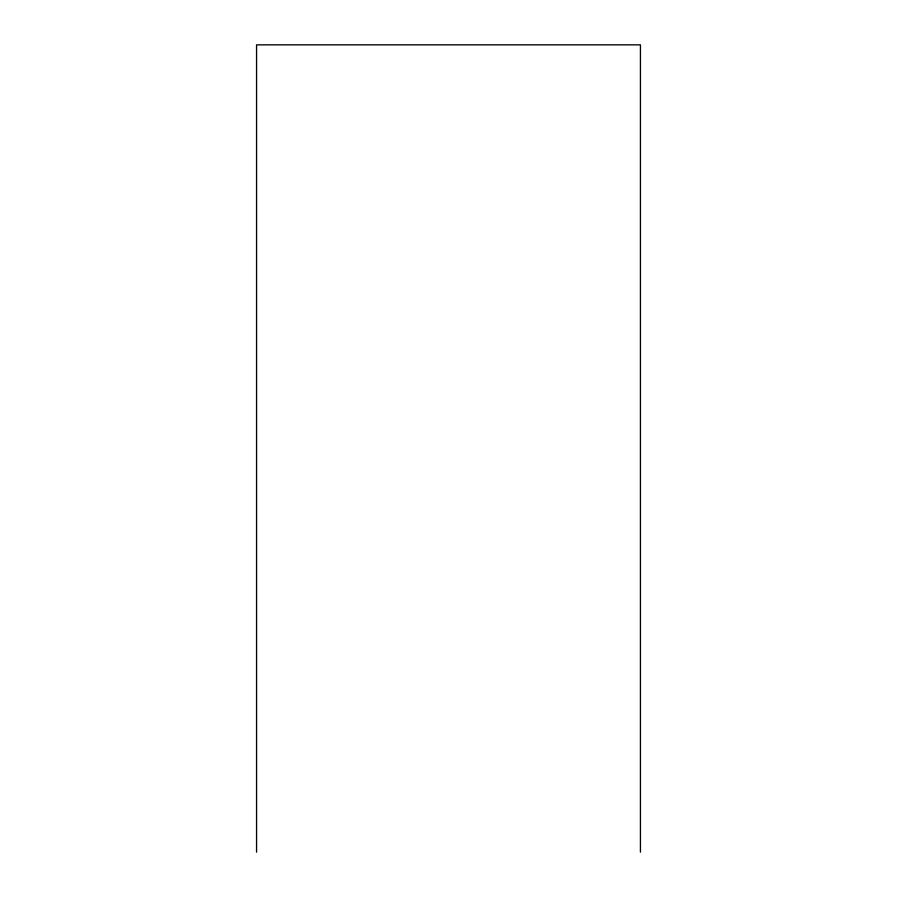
<?xml version="1.0" encoding="UTF-8"?>
<svg xmlns="http://www.w3.org/2000/svg" width="897" height="897" viewBox="0 0 897 897"><rect width="100%" height="100%" fill="white"/><g stroke="black" fill="none" stroke-linecap="round" stroke-linejoin="round"><path stroke-width="1.35" d="M640.436 852.15L640.436 44.85L256.564 44.85L256.564 852.15"/></g></svg>
